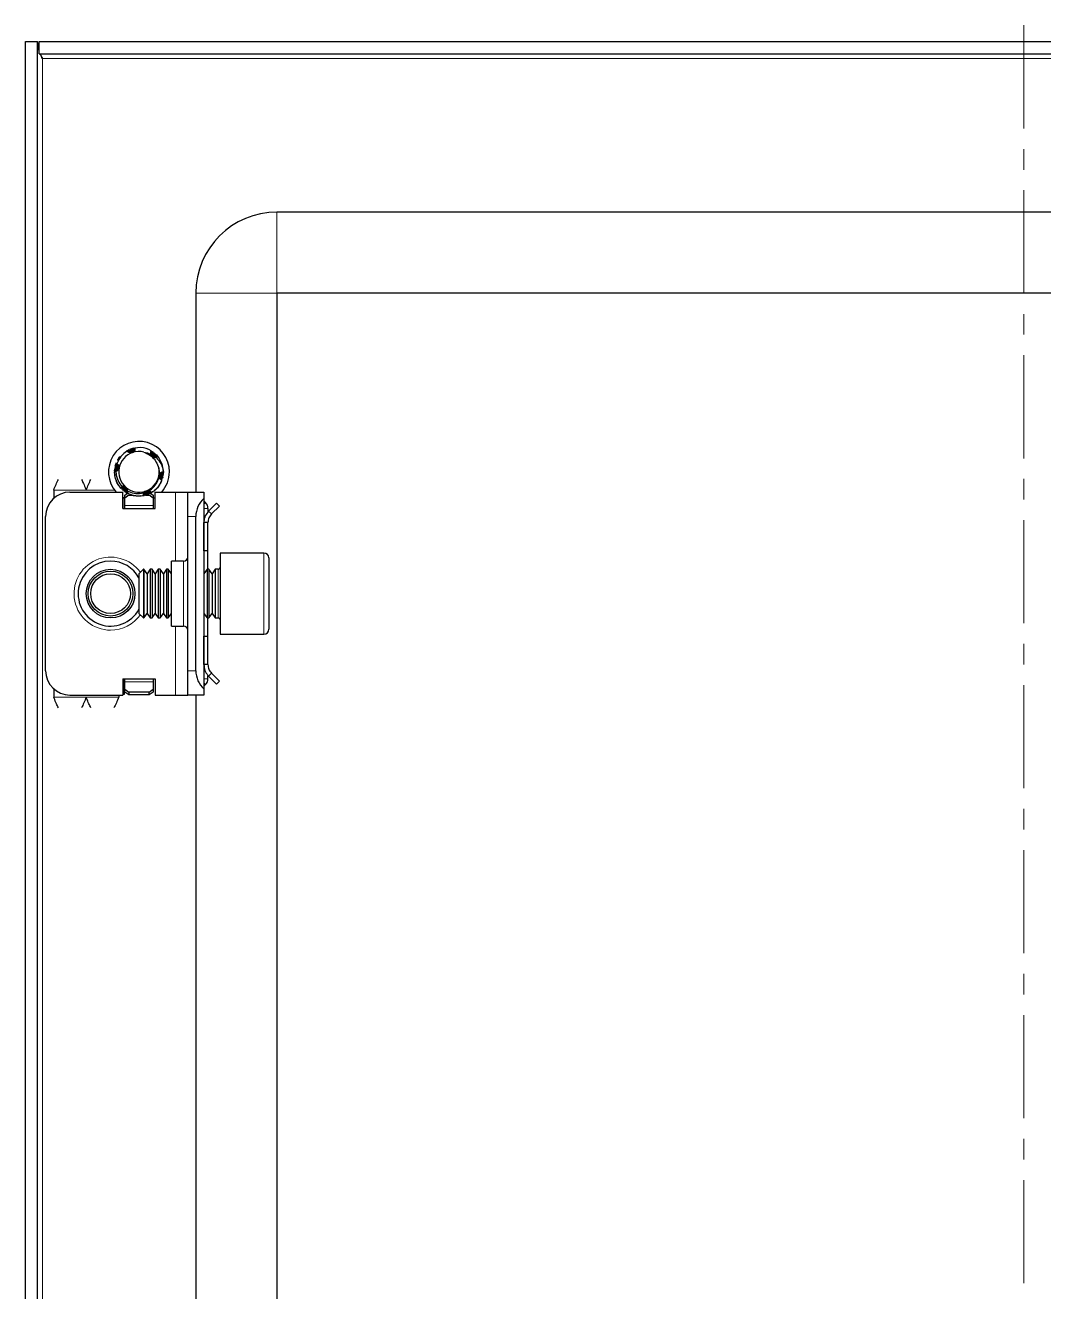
# Model space of a CAD drawing. Header units: millimetres. Extents: x 152 to 1107, y -492 to 1061.
# Drawn here: x 861.1 to 986.6, y 816.6 to 972.6 of the extents above; entities that cross this region are included whole.
import ezdxf

# ---------------------------------------------------------------- set-up
doc = ezdxf.new("R2010")
doc.units = ezdxf.units.MM
doc.linetypes.add('CENTERX2', pattern=[20.32, 12.7, -2.54, 2.54, -2.54])
doc.layers.add('FORMAT', color=7, linetype='Continuous')

msp = doc.modelspace()

# ---------------------------------------------------------------- linework, layer by layer
at = {"color": 7, "linetype": 'Continuous', "lineweight": 25}
for p, q in [((861.14, -390.4), (861.14, 970.6)), ((861.14, 970.6), (862.64, 970.6)), ((862.64, -390.4), (862.64, 970.6)), ((862.84, 969.1), (862.84, 970.6)), ((862.84, 970.6), (1105.44, 970.6)), ((862.84, 969.1), (1105.44, 969.1)), ((1076.14, 949.6), (892.14, 949.6)), ((882.14, 939.6), (882.14, 915.1)), ((892.14, 939.6), (892.14, -359.4)), ((1076.14, 939.6), (892.14, 939.6)), ((874.06, 920.4), (874.02, 920.38)), ((874.06, 920.4), (874.29, 920.47)), ((874.26, 920.47), (874.21, 920.45)), ((874.45, 920.52), (874.4, 920.51)), ((875.33, 920.59), (874.59, 920.52)), ((873.51, 920.12), (873.71, 920.24)), ((873.69, 920.23), (873.64, 920.2)), ((873.69, 920.16), (873.64, 920.2)), ((873.69, 920.23), (873.91, 920.31)), ((873.87, 920.32), (873.83, 920.3)), ((876.83, 920.08), (876.79, 920.1)), ((877, 919.95), (876.96, 919.98)), ((877.15, 919.82), (877.12, 919.85)), ((877.3, 919.68), (877.26, 919.71)), ((877.3, 919.68), (877.42, 919.55)), ((877.41, 919.56), (877.39, 919.58)), ((872.14, 917.69), (872.16, 917.95)), ((872.14, 917.49), (872.16, 917.73)), ((872.14, 917.69), (872.14, 917.64)), ((872.14, 917.49), (872.14, 917.44)), ((872.15, 917.9), (872.15, 917.85)), ((872.15, 917.29), (872.16, 917.24)), ((872.18, 918.11), (872.17, 918.06)), ((872.22, 918.3), (872.21, 918.26)), ((872.22, 918.3), (872.3, 918.54)), ((872.27, 918.49), (872.26, 918.45)), ((877.43, 918.47), (877.59, 918.06)), ((878.13, 917.4), (878.07, 917.09)), ((878.11, 917.2), (878.12, 917.25)), ((878.13, 917.4), (878.13, 917.45)), ((878.14, 917.6), (878.14, 917.6)), ((872.18, 917.1), (872.19, 917.05)), ((872.22, 916.92), (872.23, 916.87)), ((872.26, 916.74), (872.28, 916.69)), ((872.32, 916.56), (872.32, 916.55)), ((877.91, 916.48), (877.8, 916.3)), ((877.92, 916.48), (877.82, 916.3)), ((877.97, 916.62), (877.99, 916.66)), ((878.03, 916.8), (878.04, 916.85)), ((878.07, 916.99), (878.08, 917.04)), ((864.64, 915.35), (864.64, 914.34)), ((866.64, 915.1), (873.14, 915.1)), ((872.91, 915.59), (872.94, 915.56)), ((873.04, 915.45), (873.08, 915.42)), ((873.14, 913.1), (873.14, 915.1)), ((873.34, 914.31), (873.14, 914.43)), ((873.19, 915.31), (873.23, 915.28)), ((873.34, 913.1), (873.34, 914.31)), ((873.36, 915.19), (873.4, 915.16)), ((873.39, 914.72), (873.73, 914.96)), ((873.89, 914.72), (873.39, 914.37)), ((873.39, 914.37), (873.39, 914.72)), ((873.39, 913.45), (873.39, 914.37)), ((873.53, 915.07), (873.57, 915.04)), ((873.7, 914.96), (873.56, 915.08)), ((873.7, 914.96), (873.75, 914.94)), ((873.89, 914.72), (874.29, 914.72)), ((874.06, 914.8), (874.1, 914.78)), ((874.24, 914.74), (874.28, 914.72)), ((874.42, 914.69), (874.46, 914.68)), ((875.59, 914.64), (875.4, 914.61)), ((875.73, 914.66), (875.78, 914.67)), ((875.97, 914.72), (876.39, 914.72)), ((876.89, 914.37), (876.39, 914.72)), ((876.48, 915.01), (876.89, 914.72)), ((876.89, 914.72), (876.89, 914.37)), ((877.14, 914.43), (876.89, 914.28)), ((876.89, 914.37), (876.89, 913.45)), ((877.14, 913.1), (877.14, 915.1)), ((877.14, 915.1), (879.64, 915.1)), ((879.64, 915.1), (881.14, 915.1)), ((881.14, 915.1), (883.14, 915.1)), ((881.14, 912.1), (881.14, 915.1)), ((883.14, 915.1), (883.14, 914.34)), ((883.14, 914.34), (883.14, 890.86)), ((873.14, 913.1), (877.14, 913.1)), ((873.39, 913.1), (873.39, 913.45)), ((876.89, 913.45), (876.89, 913.1)), ((883.14, 914.01), (883.34, 913.81)), ((883.64, 913.1), (883.64, 912.64)), ((883.72, 912.76), (884.7, 913.74)), ((884.08, 912.41), (883.72, 912.76)), ((884.08, 912.41), (885.05, 913.39)), ((884.7, 913.74), (885.05, 913.39)), ((863.64, 893.1), (863.64, 912.1)), ((881.14, 893.1), (881.14, 912.1)), ((882.14, 893.1), (882.14, 912.1)), ((883.64, 911.35), (883.14, 911.35)), ((883.14, 907.85), (883.14, 911.35)), ((883.64, 907.85), (883.64, 911.35)), ((883.64, 907.85), (883.14, 907.85)), ((883.64, 905.6), (883.64, 907.85)), ((880.64, 906.6), (879.14, 906.6)), ((879.14, 898.6), (879.14, 906.6)), ((890.54, 907.6), (885.14, 907.6)), ((885.14, 907.6), (885.14, 899.91)), ((891.14, 907), (891.14, 900.23)), ((875.69, 905.6), (875.14, 905.05)), ((875.14, 905.05), (875.14, 901.28)), ((875.75, 905.6), (875.69, 905.6)), ((875.69, 905.6), (875.69, 900.98)), ((876.14, 905.05), (875.75, 905.6)), ((875.75, 905.6), (875.75, 905.13)), ((875.75, 905.13), (875.75, 899.6)), ((876.52, 905.6), (876.14, 905.05)), ((876.14, 905.05), (876.14, 904.66)), ((876.75, 905.6), (876.52, 905.6)), ((876.52, 905.6), (876.52, 905.13)), ((876.52, 905.13), (876.52, 899.6)), ((877.14, 905.05), (876.75, 905.6)), ((876.75, 905.6), (876.75, 905.13)), ((876.75, 905.13), (876.75, 899.6)), ((877.52, 905.6), (877.14, 905.05)), ((877.14, 905.05), (877.14, 904.66)), ((877.75, 905.6), (877.52, 905.6)), ((877.52, 905.6), (877.52, 905.13)), ((877.52, 905.13), (877.52, 899.6)), ((878.14, 905.05), (877.75, 905.6)), ((877.75, 905.6), (877.75, 905.13)), ((877.75, 905.13), (877.75, 899.6)), ((878.52, 905.6), (878.14, 905.05)), ((878.14, 905.05), (878.14, 904.66)), ((878.75, 905.6), (878.52, 905.6)), ((878.52, 905.6), (878.52, 905.13)), ((878.52, 905.13), (878.52, 899.6)), ((879.14, 905.05), (878.75, 905.6)), ((878.75, 905.6), (878.75, 905.13)), ((878.75, 905.13), (878.75, 899.6)), ((883.52, 905.6), (883.14, 905.05)), ((883.75, 905.6), (883.52, 905.6)), ((883.52, 905.6), (883.52, 905.13)), ((883.52, 905.13), (883.52, 899.6)), ((884.14, 905.05), (883.75, 905.6)), ((883.75, 905.6), (883.75, 905.13)), ((883.75, 905.13), (883.75, 899.6)), ((884.52, 905.6), (884.14, 905.05)), ((884.14, 905.05), (884.14, 904.66)), ((884.89, 905.6), (884.52, 905.6)), ((884.52, 905.6), (884.52, 905.13)), ((884.52, 905.13), (884.52, 899.6)), ((876.14, 904.66), (876.14, 900.15)), ((877.14, 904.66), (877.14, 900.15)), ((878.14, 904.66), (878.14, 900.15)), ((884.14, 904.66), (884.14, 900.15)), ((875.14, 901.28), (875.14, 900.15)), ((875.14, 900.15), (875.69, 899.6)), ((875.69, 900.98), (875.69, 899.6)), ((875.75, 899.6), (876.14, 900.15)), ((876.14, 900.15), (876.52, 899.6)), ((876.75, 899.6), (877.14, 900.15)), ((877.14, 900.15), (877.52, 899.6)), ((877.75, 899.6), (878.14, 900.15)), ((878.14, 900.15), (878.52, 899.6)), ((878.75, 899.6), (879.14, 900.15)), ((883.14, 900.15), (883.52, 899.6)), ((883.75, 899.6), (884.14, 900.15)), ((884.14, 900.15), (884.52, 899.6)), ((891.14, 900.23), (891.14, 898.2)), ((875.69, 899.6), (875.75, 899.6)), ((876.52, 899.6), (876.75, 899.6)), ((877.52, 899.6), (877.75, 899.6)), ((878.52, 899.6), (878.75, 899.6)), ((879.14, 898.6), (880.64, 898.6)), ((883.52, 899.6), (883.75, 899.6)), ((883.64, 897.35), (883.64, 899.6)), ((884.52, 899.6), (884.89, 899.6)), ((885.14, 899.91), (885.14, 897.6)), ((883.14, 897.35), (883.64, 897.35)), ((883.14, 893.85), (883.14, 897.35)), ((883.64, 893.85), (883.64, 897.35)), ((885.14, 897.6), (890.54, 897.6)), ((883.64, 893.85), (883.14, 893.85)), ((881.14, 890.1), (881.14, 893.1)), ((883.64, 892.1), (883.64, 892.49)), ((884.08, 892.79), (883.72, 892.44)), ((883.72, 892.44), (884.7, 891.46)), ((884.08, 892.79), (885.05, 891.81)), ((864.64, 890.86), (864.64, 889.85)), ((873.14, 892.1), (873.14, 890.1)), ((873.14, 892.1), (877.14, 892.1)), ((873.34, 890.22), (873.34, 892.1)), ((873.39, 891.75), (873.39, 892.1)), ((873.39, 890.83), (873.39, 891.75)), ((873.39, 890.48), (873.39, 890.83)), ((873.39, 890.83), (873.89, 890.48)), ((876.39, 890.48), (876.89, 890.83)), ((876.89, 892.1), (876.89, 891.75)), ((876.89, 891.75), (876.89, 890.83)), ((876.89, 890.83), (876.89, 890.48)), ((877.14, 892.1), (877.14, 890.1)), ((883.34, 891.39), (883.14, 891.19)), ((883.14, 890.86), (883.14, 890.1)), ((884.7, 891.46), (885.05, 891.81)), ((866.64, 890.1), (873.14, 890.1)), ((872.64, 890.1), (872.64, 889.85)), ((873.14, 890.22), (873.34, 890.22)), ((873.89, 890.13), (873.39, 890.48)), ((873.89, 890.48), (873.89, 890.13)), ((876.39, 890.48), (873.89, 890.48)), ((876.39, 890.13), (873.89, 890.13)), ((876.39, 890.13), (876.39, 890.48)), ((876.89, 890.48), (876.39, 890.13)), ((877.14, 890.1), (879.64, 890.1)), ((879.64, 890.1), (881.14, 890.1)), ((883.14, 890.1), (881.14, 890.1)), ((882.14, 890.1), (882.14, 302.6))]:
    msp.add_line(p, q, dxfattribs=at)
at = {"color": 8, "linetype": 'Continuous', "lineweight": 18}
for p, q in [((863.24, -388.3), (863.24, 968.5)), ((863.24, 968.5), (1105.04, 968.5)), ((892.14, 939.6), (892.14, 949.6)), ((892.14, 939.6), (882.14, 939.6)), ((864.64, 915.35), (868.64, 915.35)), ((868.64, 915.35), (872.14, 915.35)), ((879.64, 906.6), (879.64, 915.1)), ((876.89, 913.45), (873.39, 913.45)), ((883.14, 913.6), (883.34, 913.81)), ((883.14, 913.1), (883.64, 913.1)), ((882.14, 912.1), (881.14, 912.1)), ((880.64, 898.6), (880.64, 906.6)), ((890.54, 899.91), (890.54, 907.6)), ((884.89, 899.6), (884.89, 905.6)), ((879.64, 890.1), (879.64, 898.6)), ((890.54, 897.6), (890.54, 899.91)), ((881.14, 893.1), (882.14, 893.1)), ((873.39, 891.75), (876.89, 891.75)), ((883.14, 892.1), (883.64, 892.1)), ((883.14, 891.6), (883.34, 891.39)), ((864.64, 889.85), (868.64, 889.85)), ((872.64, 889.85), (868.64, 889.85))]:
    msp.add_line(p, q, dxfattribs=at)
at = {"color": 7, "linetype": 'Continuous', "lineweight": 25}
for radius in [3, 2.76, 2.45]:
    msp.add_circle((871.64, 902.6), radius, dxfattribs=at)
for centre, radius, start, end in [((892.14, 939.6), 10, 90, 180), ((875.14, 917.6), 3.75, 0, 221.8103), ((875.14, 917.6), 3, 59.9286, 86.2193), ((875.14, 917.6), 2.5, 108.5944, 168.5944), ((875.14, 917.6), 2.5, 75.8881, 108.5944), ((875.14, 917.6), 3, 360, 40.7437), ((875.14, 917.6), 2.5, 168.5944, 228.5944), ((875.14, 917.6), 2.5, 348.5944, 10.5165), ((875.14, 917.6), 3.75, 318.1897, 0), ((875.14, 917.6), 2.5, 228.5944, 288.5944), ((875.14, 917.6), 2.5, 288.5944, 348.5944), ((866.64, 912.1), 3, 90, 180), ((885.14, 912.1), 3, 131.8103, 180), ((882.64, 913.1), 1, 360, 45), ((871.64, 902.6), 4, 90, 331.045), ((871.64, 902.6), 4, 28.955, 90), ((880.64, 907.1), 0.5, 270, 0), ((890.54, 907), 0.6, 0, 90), ((884.89, 905.85), 0.25, 270, 0), ((880.64, 898.1), 0.5, 0, 90), ((884.89, 899.35), 0.25, 0, 90), ((890.54, 898.2), 0.6, 270, 0), ((866.64, 893.1), 3, 180, 270), ((885.14, 893.1), 3, 180, 228.1897), ((882.64, 892.1), 1, 315, 0)]:
    msp.add_arc(centre, radius, start, end, dxfattribs=at)
at = {"color": 8, "linetype": 'Continuous', "lineweight": 18}
for start, end in [(35.4622, 270), (270, 324.5378)]:
    msp.add_arc((871.64, 902.6), 4.5, start, end, dxfattribs=at)
at = {"color": 7, "linetype": 'Continuous', "lineweight": 25}
for points, knots in [([(862.84, 969.49), (862.82, 969.52), (862.69, 969.89), (862.66, 970.26), (862.64, 970.6)], [0, 0, 0, 0, 0.09093, 1, 1, 1, 1]), ([(863.24, 968.5), (863.15, 968.68), (863.06, 968.88), (862.98, 969.08), (862.98, 969.1)], [0, 0, 0, 0, 0.908361, 1, 1, 1, 1]), ([(874.13, 919.94), (874.13, 919.97), (874.14, 920.03), (874.13, 920.13), (874.11, 920.22), (874.07, 920.31), (874.03, 920.36), (874.02, 920.38)], [0, 0, 0, 0, 0.181695, 0.396783, 0.61186, 0.803681, 1, 1, 1, 1]), ([(874.06, 920.4), (874.09, 920.38), (874.14, 920.33), (874.19, 920.25), (874.22, 920.16), (874.24, 920.08), (874.24, 920.01), (874.23, 919.96), (874.22, 919.95)], [0, 0, 0, 0, 0.208724, 0.39105, 0.568219, 0.73683, 0.894853, 1, 1, 1, 1]), ([(874.25, 919.95), (874.25, 919.96), (874.27, 920), (874.28, 920.07), (874.29, 920.17), (874.28, 920.27), (874.26, 920.37), (874.23, 920.42), (874.21, 920.45)], [0, 0, 0, 0, 0.043388, 0.23288, 0.422274, 0.611632, 0.803279, 1, 1, 1, 1]), ([(874.26, 920.47), (874.28, 920.44), (874.32, 920.39), (874.36, 920.3), (874.38, 920.22), (874.38, 920.13), (874.37, 920.06), (874.35, 920), (874.33, 919.98), (874.33, 919.97)], [0, 0, 0, 0, 0.198483, 0.367712, 0.531083, 0.685778, 0.830503, 0.965152, 1, 1, 1, 1]), ([(874.59, 920.52), (874.6, 920.51), (874.62, 920.46), (874.63, 920.39), (874.63, 920.3), (874.62, 920.23), (874.58, 920.15), (874.51, 920.07), (874.42, 920), (874.36, 919.98), (874.34, 919.97)], [0, 0, 0, 0, 0.098631, 0.238541, 0.378532, 0.49895, 0.601027, 0.777401, 0.9101, 1, 1, 1, 1]), ([(874.36, 919.99), (874.37, 920.01), (874.4, 920.06), (874.43, 920.15), (874.44, 920.25), (874.44, 920.37), (874.42, 920.46), (874.4, 920.51)], [0, 0, 0, 0, 0.1328601, 0.2910597, 0.4910066, 0.6908897, 1, 1, 1, 1]), ([(874.45, 920.52), (874.46, 920.49), (874.49, 920.44), (874.51, 920.36), (874.52, 920.27), (874.51, 920.2), (874.49, 920.1), (874.45, 920.04), (874.42, 920.01)], [0, 0, 0, 0, 0.16279, 0.324686, 0.479688, 0.626058, 0.76302, 1, 1, 1, 1]), ([(874.44, 920.02), (874.44, 920.02), (874.47, 920.05), (874.51, 920.11), (874.55, 920.19), (874.58, 920.28), (874.6, 920.37), (874.6, 920.46), (874.59, 920.5), (874.59, 920.52)], [0, 0, 0, 0, 0.036757, 0.196192, 0.355485, 0.51469, 0.719746, 0.882005, 1, 1, 1, 1]), ([(873.67, 920.15), (873.6, 920.1), (873.25, 919.87), (872.76, 919.37), (872.53, 918.81), (872.43, 918.57)], [0, 0, 0, 0, 0.128781, 0.613629, 1, 1, 1, 1]), ([(872.5, 919.01), (872.51, 919.04), (872.58, 919.22), (872.7, 919.37), (872.81, 919.5)], [0, 0, 0, 0, 0.128161, 1, 1, 1, 1]), ([(874.34, 919.97), (874.33, 919.97), (874.28, 919.95), (874.2, 919.94), (874.1, 919.94), (874.01, 919.95), (873.92, 919.98), (873.84, 920.01), (873.77, 920.06), (873.71, 920.11), (873.68, 920.14), (873.67, 920.15)], [0, 0, 0, 0, 0.0429601, 0.1733, 0.2742626, 0.4010814, 0.5277159, 0.6542588, 0.7807587, 0.9368521, 1, 1, 1, 1]), ([(873.69, 920.23), (873.72, 920.21), (873.78, 920.17), (873.84, 920.1), (873.89, 920.04), (873.9, 920), (873.91, 919.99)], [0, 0, 0, 0, 0.319514, 0.608493, 0.891527, 1, 1, 1, 1]), ([(873.98, 919.96), (873.98, 919.96), (873.98, 920), (873.96, 920.07), (873.93, 920.16), (873.89, 920.24), (873.85, 920.28), (873.83, 920.3)], [0, 0, 0, 0, 0.0027902, 0.269575, 0.5363706, 0.7654988, 1, 1, 1, 1]), ([(873.87, 920.32), (873.9, 920.3), (873.95, 920.26), (874.02, 920.18), (874.06, 920.1), (874.09, 920.02), (874.09, 919.97), (874.09, 919.94)], [0, 0, 0, 0, 0.234253, 0.442787, 0.646465, 0.841043, 1, 1, 1, 1]), ([(875.75, 920.02), (876.03, 919.97), (876.32, 919.92), (876.59, 919.79), (876.6, 919.79)], [0, 0, 0, 0, 0.9656715, 1, 1, 1, 1]), ([(875.75, 920.02), (875.84, 919.99), (875.97, 919.93), (876.1, 919.86), (876.14, 919.83)], [0, 0, 0, 0, 0.681733, 1, 1, 1, 1]), ([(876.14, 919.83), (876.22, 919.8), (876.54, 919.64), (877.05, 919.22), (877.3, 918.72), (877.43, 918.47)], [0, 0, 0, 0, 0.130652, 0.560007, 1, 1, 1, 1]), ([(876.6, 919.79), (876.6, 919.8), (876.59, 919.85), (876.58, 919.92), (876.58, 920.01), (876.6, 920.11), (876.63, 920.17), (876.64, 920.2)], [0, 0, 0, 0, 0.113604, 0.31095, 0.508229, 0.75166, 1, 1, 1, 1]), ([(876.66, 920.19), (876.66, 920.15), (876.65, 920.08), (876.63, 919.98), (876.6, 919.92), (876.58, 919.9), (876.58, 919.9)], [0, 0, 0, 0, 0.357139, 0.680979, 0.998183, 1, 1, 1, 1]), ([(876.6, 919.81), (876.62, 919.83), (876.67, 919.87), (876.72, 919.94), (876.77, 920.02), (876.78, 920.07), (876.79, 920.1)], [0, 0, 0, 0, 0.228254, 0.510351, 0.752319, 1, 1, 1, 1]), ([(877.21, 919.38), (877.19, 919.38), (877.15, 919.37), (877.06, 919.36), (876.96, 919.37), (876.87, 919.41), (876.79, 919.46), (876.71, 919.55), (876.63, 919.66), (876.61, 919.75), (876.6, 919.79)], [0, 0, 0, 0, 0.073646, 0.169563, 0.351373, 0.438893, 0.519676, 0.682906, 0.8512, 1, 1, 1, 1]), ([(876.83, 920.08), (876.83, 920.04), (876.82, 919.97), (876.78, 919.88), (876.74, 919.8), (876.69, 919.74), (876.65, 919.71), (876.63, 919.7)], [0, 0, 0, 0, 0.240212, 0.454711, 0.664287, 0.864517, 1, 1, 1, 1]), ([(876.64, 919.66), (876.67, 919.67), (876.73, 919.7), (876.8, 919.76), (876.87, 919.82), (876.92, 919.9), (876.95, 919.96), (876.96, 919.98)], [0, 0, 0, 0, 0.172104, 0.391099, 0.610089, 0.802801, 1, 1, 1, 1]), ([(877, 919.95), (876.99, 919.92), (876.98, 919.85), (876.93, 919.76), (876.88, 919.69), (876.81, 919.64), (876.75, 919.6), (876.71, 919.59), (876.69, 919.58)], [0, 0, 0, 0, 0.209239, 0.392702, 0.571062, 0.740844, 0.899958, 1, 1, 1, 1]), ([(876.71, 919.56), (876.71, 919.56), (876.76, 919.57), (876.83, 919.59), (876.92, 919.64), (877, 919.7), (877.07, 919.77), (877.1, 919.82), (877.12, 919.85)], [0, 0, 0, 0, 0.0505, 0.241124, 0.431653, 0.622154, 0.808692, 1, 1, 1, 1]), ([(877.15, 919.82), (877.14, 919.79), (877.12, 919.72), (877.06, 919.65), (877, 919.58), (876.93, 919.54), (876.86, 919.51), (876.8, 919.49), (876.77, 919.49), (876.77, 919.49)], [0, 0, 0, 0, 0.198035, 0.367663, 0.531495, 0.686664, 0.831818, 0.981917, 1, 1, 1, 1]), ([(876.78, 919.48), (876.79, 919.48), (876.82, 919.48), (876.89, 919.49), (876.97, 919.51), (877.05, 919.54), (877.13, 919.58), (877.2, 919.64), (877.24, 919.69), (877.26, 919.71)], [0, 0, 0, 0, 0.018281, 0.175639, 0.332896, 0.490097, 0.647274, 0.821632, 1, 1, 1, 1]), ([(877.3, 919.68), (877.28, 919.66), (877.25, 919.6), (877.19, 919.54), (877.13, 919.49), (877.05, 919.45), (876.98, 919.43), (876.91, 919.42), (876.86, 919.43), (876.83, 919.44)], [0, 0, 0, 0, 0.159446, 0.318034, 0.469983, 0.61348, 0.747649, 0.872856, 1, 1, 1, 1]), ([(876.85, 919.43), (876.88, 919.42), (876.93, 919.41), (877.02, 919.41), (877.1, 919.42), (877.18, 919.44), (877.29, 919.49), (877.35, 919.54), (877.39, 919.58)], [0, 0, 0, 0, 0.149407, 0.278563, 0.407661, 0.536722, 0.727045, 1, 1, 1, 1]), ([(877.41, 919.56), (877.39, 919.53), (877.36, 919.49), (877.3, 919.43), (877.24, 919.4), (877.21, 919.38), (877.21, 919.38)], [0, 0, 0, 0, 0.315056, 0.630194, 0.945514, 1, 1, 1, 1]), ([(877.21, 919.38), (877.23, 919.36), (877.48, 919.14), (877.82, 918.68), (878.06, 918.07), (878.12, 917.72), (878.14, 917.6)], [0, 0, 0, 0, 0.0506845, 0.4856187, 0.8266434, 1, 1, 1, 1]), ([(872.14, 917.69), (872.17, 917.71), (872.23, 917.74), (872.33, 917.76), (872.41, 917.77), (872.47, 917.76), (872.49, 917.76)], [0, 0, 0, 0, 0.2937792, 0.5589816, 0.8184942, 1, 1, 1, 1]), ([(872.36, 917.67), (872.34, 917.67), (872.3, 917.68), (872.22, 917.67), (872.16, 917.65), (872.14, 917.64)], [0, 0, 0, 0, 0.236131, 0.613435, 1, 1, 1, 1]), ([(872.91, 915.59), (872.79, 915.74), (872.51, 916.09), (872.22, 916.75), (872.16, 917.26), (872.14, 917.51)], [0, 0, 0, 0, 0.274163, 0.639603, 1, 1, 1, 1]), ([(872.15, 917.9), (872.18, 917.91), (872.25, 917.94), (872.35, 917.95), (872.44, 917.95), (872.52, 917.93), (872.58, 917.91), (872.6, 917.89), (872.6, 917.89)], [0, 0, 0, 0, 0.227908, 0.430276, 0.627707, 0.816134, 0.99284, 1, 1, 1, 1]), ([(872.53, 917.8), (872.53, 917.8), (872.49, 917.83), (872.42, 917.85), (872.32, 917.87), (872.23, 917.87), (872.18, 917.86), (872.15, 917.85)], [0, 0, 0, 0, 0.050156, 0.304513, 0.55888, 0.776903, 1, 1, 1, 1]), ([(872.25, 916.86), (872.23, 916.9), (872.17, 917.05), (872.16, 917.21), (872.15, 917.33)], [0, 0, 0, 0, 0.28291, 1, 1, 1, 1]), ([(872.61, 917.92), (872.59, 917.94), (872.54, 917.98), (872.45, 918.02), (872.36, 918.05), (872.26, 918.06), (872.2, 918.06), (872.17, 918.06)], [0, 0, 0, 0, 0.19243, 0.403622, 0.614801, 0.805152, 1, 1, 1, 1]), ([(872.18, 918.11), (872.21, 918.11), (872.28, 918.13), (872.38, 918.13), (872.46, 918.12), (872.54, 918.09), (872.61, 918.05), (872.64, 918.02), (872.66, 918)], [0, 0, 0, 0, 0.205811, 0.38496, 0.558827, 0.724121, 0.878934, 1, 1, 1, 1]), ([(872.64, 918.05), (872.62, 918.07), (872.58, 918.12), (872.5, 918.18), (872.41, 918.22), (872.31, 918.25), (872.24, 918.26), (872.21, 918.26)], [0, 0, 0, 0, 0.183111, 0.381533, 0.579913, 0.787111, 1, 1, 1, 1]), ([(872.22, 918.3), (872.26, 918.31), (872.32, 918.32), (872.41, 918.3), (872.5, 918.28), (872.57, 918.24), (872.63, 918.19), (872.66, 918.15), (872.67, 918.13)], [0, 0, 0, 0, 0.207037, 0.38272, 0.55212, 0.712365, 0.86221, 1, 1, 1, 1]), ([(872.26, 918.43), (872.27, 918.45), (872.28, 918.57), (872.34, 918.67), (872.38, 918.75)], [0, 0, 0, 0, 0.218168, 1, 1, 1, 1]), ([(872.68, 918.14), (872.67, 918.16), (872.65, 918.2), (872.59, 918.27), (872.52, 918.34), (872.43, 918.39), (872.35, 918.43), (872.29, 918.44), (872.26, 918.45)], [0, 0, 0, 0, 0.112687, 0.266978, 0.464332, 0.661607, 0.829157, 1, 1, 1, 1]), ([(872.27, 918.49), (872.3, 918.49), (872.36, 918.49), (872.44, 918.47), (872.52, 918.43), (872.58, 918.38), (872.63, 918.33), (872.67, 918.26), (872.69, 918.22), (872.7, 918.19), (872.7, 918.19)], [0, 0, 0, 0, 0.159812, 0.318711, 0.470648, 0.614013, 0.748131, 0.873387, 0.991083, 1, 1, 1, 1]), ([(872.69, 918.09), (872.68, 918.07), (872.66, 917.99), (872.6, 917.89), (872.54, 917.8), (872.47, 917.74), (872.4, 917.69), (872.34, 917.66), (872.31, 917.64), (872.3, 917.64)], [0, 0, 0, 0, 0.125166, 0.336769, 0.488675, 0.640371, 0.791962, 0.943503, 1, 1, 1, 1]), ([(872.3, 917.64), (872.3, 917.57), (872.32, 917.17), (872.5, 916.5), (872.87, 916.03), (873.04, 915.8)], [0, 0, 0, 0, 0.108003, 0.585763, 1, 1, 1, 1]), ([(872.43, 918.57), (872.44, 918.57), (872.47, 918.56), (872.52, 918.53), (872.58, 918.48), (872.63, 918.43), (872.67, 918.35), (872.7, 918.25), (872.7, 918.15), (872.69, 918.1), (872.69, 918.09)], [0, 0, 0, 0, 0.022761, 0.192243, 0.346896, 0.477535, 0.588677, 0.783334, 0.968624, 1, 1, 1, 1]), ([(872.7, 918.17), (872.7, 918.2), (872.69, 918.26), (872.65, 918.35), (872.6, 918.42), (872.54, 918.49), (872.48, 918.54), (872.45, 918.56), (872.43, 918.57)], [0, 0, 0, 0, 0.182737, 0.363423, 0.543947, 0.724373, 0.904747, 1, 1, 1, 1]), ([(877.64, 917.27), (877.65, 917.38), (877.67, 917.64), (877.62, 917.9), (877.59, 918.06)], [0, 0, 0, 0, 0.408521, 1, 1, 1, 1]), ([(877.59, 917.11), (877.59, 917.11), (877.6, 917.16), (877.62, 917.22), (877.64, 917.26), (877.64, 917.27)], [0, 0, 0, 0, 0.157682, 0.8030401, 1, 1, 1, 1]), ([(877.61, 917.25), (877.62, 917.24), (877.65, 917.2), (877.72, 917.15), (877.8, 917.1), (877.89, 917.06), (877.99, 917.04), (878.05, 917.04), (878.08, 917.04)], [0, 0, 0, 0, 0.069872, 0.258455, 0.446951, 0.635422, 0.81547, 1, 1, 1, 1]), ([(878.11, 917.2), (878.07, 917.19), (878.01, 917.16), (877.91, 917.16), (877.82, 917.17), (877.74, 917.19), (877.68, 917.22), (877.65, 917.25), (877.64, 917.26)], [0, 0, 0, 0, 0.214065, 0.402363, 0.585629, 0.760234, 0.923894, 1, 1, 1, 1]), ([(877.65, 917.31), (877.65, 917.33), (877.67, 917.36), (877.71, 917.41), (877.76, 917.46), (877.83, 917.51), (877.91, 917.56), (877.99, 917.58), (878.07, 917.6), (878.11, 917.6), (878.14, 917.6)], [0, 0, 0, 0, 0.060221, 0.18113, 0.301988, 0.42281, 0.589437, 0.75603, 0.87711, 1, 1, 1, 1]), ([(877.67, 917.36), (877.7, 917.34), (877.75, 917.3), (877.84, 917.26), (877.93, 917.24), (878.03, 917.23), (878.09, 917.24), (878.12, 917.25)], [0, 0, 0, 0, 0.189173, 0.404697, 0.62022, 0.807935, 1, 1, 1, 1]), ([(878.13, 917.4), (878.1, 917.39), (878.03, 917.36), (877.94, 917.34), (877.84, 917.34), (877.76, 917.36), (877.71, 917.38), (877.69, 917.39)], [0, 0, 0, 0, 0.235039, 0.445532, 0.651268, 0.847853, 1, 1, 1, 1]), ([(877.78, 917.47), (877.81, 917.46), (877.87, 917.44), (877.96, 917.43), (878.05, 917.43), (878.1, 917.45), (878.13, 917.45)], [0, 0, 0, 0, 0.237597, 0.5167288, 0.7555275, 1, 1, 1, 1]), ([(878.14, 917.61), (878.1, 917.59), (878.04, 917.56), (877.95, 917.53), (877.89, 917.53), (877.86, 917.53)], [0, 0, 0, 0, 0.371226, 0.708872, 1, 1, 1, 1]), ([(878.14, 917.61), (878.14, 917.56), (878.14, 917.48), (878.12, 917.4), (878.12, 917.38)], [0, 0, 0, 0, 0.659859, 1, 1, 1, 1]), ([(864.64, 915.35), (864.73, 915.59), (864.92, 916.08), (865.11, 916.48), (865.21, 916.67)], [0, 0, 0, 0, 0.502065, 1, 1, 1, 1]), ([(868.06, 916.66), (868.14, 916.51), (868.32, 916.16), (868.51, 915.67), (868.62, 915.39), (868.64, 915.35)], [0, 0, 0, 0, 0.415483, 0.917152, 1, 1, 1, 1]), ([(868.64, 915.35), (868.73, 915.59), (868.92, 916.08), (869.11, 916.48), (869.21, 916.67)], [0, 0, 0, 0, 0.502065, 1, 1, 1, 1]), ([(872.44, 916.3), (872.43, 916.33), (872.34, 916.47), (872.29, 916.63), (872.26, 916.76)], [0, 0, 0, 0, 0.192577, 1, 1, 1, 1]), ([(872.82, 915.72), (872.78, 915.76), (872.65, 915.89), (872.55, 916.07), (872.49, 916.19)], [0, 0, 0, 0, 0.288707, 1, 1, 1, 1]), ([(872.91, 915.59), (872.93, 915.61), (872.96, 915.66), (873.02, 915.72), (873.09, 915.76), (873.17, 915.79), (873.24, 915.81), (873.3, 915.81), (873.34, 915.8), (873.36, 915.79)], [0, 0, 0, 0, 0.169226, 0.337427, 0.497935, 0.649179, 0.790582, 0.922688, 1, 1, 1, 1]), ([(873.4, 915.75), (873.39, 915.76), (873.33, 915.76), (873.23, 915.74), (873.12, 915.7), (873.02, 915.64), (872.97, 915.59), (872.94, 915.56)], [0, 0, 0, 0, 0.046579, 0.362688, 0.551736, 0.740753, 1, 1, 1, 1]), ([(873.04, 915.8), (873.04, 915.81), (873.07, 915.82), (873.12, 915.84), (873.21, 915.85), (873.31, 915.83), (873.41, 915.78), (873.46, 915.74), (873.48, 915.73)], [0, 0, 0, 0, 0.0458661, 0.2307436, 0.3874614, 0.6582461, 0.861978, 1, 1, 1, 1]), ([(873.4, 915.79), (873.37, 915.8), (873.31, 915.82), (873.21, 915.83), (873.12, 915.82), (873.06, 915.81), (873.04, 915.8)], [0, 0, 0, 0, 0.251795, 0.502165, 0.752314, 1, 1, 1, 1]), ([(873.04, 915.45), (873.06, 915.48), (873.09, 915.54), (873.15, 915.61), (873.21, 915.67), (873.28, 915.71), (873.35, 915.73), (873.4, 915.73), (873.42, 915.73)], [0, 0, 0, 0, 0.211659, 0.390361, 0.562352, 0.724819, 0.876696, 1, 1, 1, 1]), ([(873.49, 915.68), (873.46, 915.67), (873.39, 915.66), (873.3, 915.62), (873.22, 915.57), (873.14, 915.5), (873.1, 915.45), (873.08, 915.42)], [0, 0, 0, 0, 0.190996, 0.383798, 0.576553, 0.78528, 1, 1, 1, 1]), ([(873.19, 915.31), (873.2, 915.35), (873.22, 915.41), (873.27, 915.5), (873.33, 915.56), (873.4, 915.61), (873.45, 915.65), (873.49, 915.65), (873.5, 915.65)], [0, 0, 0, 0, 0.219212, 0.409339, 0.593597, 0.768568, 0.932394, 1, 1, 1, 1]), ([(873.48, 915.73), (873.49, 915.72), (873.53, 915.68), (873.58, 915.62), (873.63, 915.54), (873.66, 915.45), (873.68, 915.36), (873.69, 915.31), (873.69, 915.28)], [0, 0, 0, 0, 0.066273, 0.267344, 0.423096, 0.618734, 0.814089, 1, 1, 1, 1]), ([(876.29, 915.24), (876.36, 915.28), (876.68, 915.46), (877.17, 915.93), (877.48, 916.51), (877.57, 916.85), (877.59, 916.91)], [0, 0, 0, 0, 0.104785, 0.513079, 0.918136, 1, 1, 1, 1]), ([(877.97, 916.62), (877.76, 916.2), (877.45, 915.55), (876.86, 915.15), (876.66, 915.02)], [0, 0, 0, 0, 0.657042, 1, 1, 1, 1]), ([(877.77, 916.21), (877.74, 916.14), (877.6, 915.8), (877.28, 915.48), (877.01, 915.26), (876.97, 915.22)], [0, 0, 0, 0, 0.17549, 0.867074, 1, 1, 1, 1]), ([(877.68, 916.08), (877.67, 916.03), (877.56, 915.73), (877.32, 915.52), (877.11, 915.34)], [0, 0, 0, 0, 0.171865, 1, 1, 1, 1]), ([(877.4, 915.63), (877.41, 915.64), (877.42, 915.66), (877.44, 915.68), (877.45, 915.69)], [0, 0, 0, 0, 0.296796, 1, 1, 1, 1]), ([(877.59, 916.91), (877.58, 916.95), (877.57, 917.01), (877.58, 917.08), (877.59, 917.11)], [0, 0, 0, 0, 0.544473, 1, 1, 1, 1]), ([(878.03, 916.8), (878, 916.8), (877.94, 916.8), (877.85, 916.81), (877.77, 916.84), (877.7, 916.89), (877.65, 916.94), (877.61, 916.99), (877.59, 917.03), (877.58, 917.05)], [0, 0, 0, 0, 0.165667, 0.330522, 0.488809, 0.638525, 0.778629, 0.909213, 1, 1, 1, 1]), ([(877.97, 916.62), (877.94, 916.62), (877.89, 916.63), (877.81, 916.66), (877.74, 916.7), (877.68, 916.76), (877.63, 916.82), (877.6, 916.88), (877.58, 916.93), (877.58, 916.97), (877.58, 916.98)], [0, 0, 0, 0, 0.154027, 0.307095, 0.452862, 0.590123, 0.718565, 0.838856, 0.95247, 1, 1, 1, 1]), ([(878.07, 916.99), (878.04, 916.99), (877.97, 916.98), (877.88, 916.98), (877.79, 917), (877.72, 917.04), (877.66, 917.08), (877.63, 917.11), (877.61, 917.13)], [0, 0, 0, 0, 0.208898, 0.388587, 0.562428, 0.727295, 0.881578, 1, 1, 1, 1]), ([(877.61, 917.1), (877.62, 917.08), (877.66, 917.04), (877.72, 916.98), (877.79, 916.93), (877.87, 916.89), (877.95, 916.86), (878.01, 916.85), (878.04, 916.85)], [0, 0, 0, 0, 0.137266, 0.30795, 0.478578, 0.649185, 0.822833, 1, 1, 1, 1]), ([(877.61, 916.96), (877.61, 916.95), (877.64, 916.91), (877.69, 916.84), (877.76, 916.77), (877.83, 916.72), (877.91, 916.68), (877.96, 916.67), (877.99, 916.66)], [0, 0, 0, 0, 0.076151, 0.276704, 0.47712, 0.677473, 0.837574, 1, 1, 1, 1]), ([(877.9, 916.49), (877.88, 916.43), (877.85, 916.3), (877.79, 916.19), (877.75, 916.13)], [0, 0, 0, 0, 0.462482, 1, 1, 1, 1]), ([(878.07, 916.99), (878.07, 916.94), (878.05, 916.86), (878.02, 916.79), (878.01, 916.76)], [0, 0, 0, 0, 0.657988, 1, 1, 1, 1]), ([(873.59, 915.59), (873.59, 915.59), (873.56, 915.59), (873.49, 915.56), (873.41, 915.5), (873.33, 915.44), (873.27, 915.37), (873.25, 915.31), (873.23, 915.28)], [0, 0, 0, 0, 0.002693, 0.20821, 0.413641, 0.619057, 0.807274, 1, 1, 1, 1]), ([(873.36, 915.19), (873.36, 915.22), (873.37, 915.29), (873.41, 915.38), (873.46, 915.45), (873.52, 915.51), (873.57, 915.55), (873.6, 915.56), (873.61, 915.57)], [0, 0, 0, 0, 0.222831, 0.420099, 0.612409, 0.79585, 0.967895, 1, 1, 1, 1]), ([(873.65, 915.47), (873.64, 915.46), (873.6, 915.44), (873.54, 915.39), (873.47, 915.32), (873.43, 915.24), (873.41, 915.18), (873.4, 915.16)], [0, 0, 0, 0, 0.084965, 0.329338, 0.573716, 0.784411, 1, 1, 1, 1]), ([(873.53, 915.07), (873.53, 915.1), (873.53, 915.17), (873.56, 915.27), (873.61, 915.35), (873.64, 915.4), (873.67, 915.42), (873.67, 915.42)], [0, 0, 0, 0, 0.275174, 0.522846, 0.765225, 0.99702, 1, 1, 1, 1]), ([(873.69, 915.28), (873.67, 915.26), (873.63, 915.21), (873.59, 915.13), (873.58, 915.07), (873.57, 915.04)], [0, 0, 0, 0, 0.351509, 0.671861, 1, 1, 1, 1]), ([(873.69, 915.28), (873.75, 915.25), (874.08, 915.07), (874.75, 914.89), (875.37, 914.93), (875.67, 915), (875.67, 915)], [0, 0, 0, 0, 0.102158, 0.551599, 0.99962, 1, 1, 1, 1]), ([(873.77, 915.26), (873.77, 915.25), (873.77, 915.22), (873.76, 915.15), (873.74, 915.06), (873.7, 915), (873.69, 914.97)], [0, 0, 0, 0, 0.0582551, 0.3055086, 0.6471604, 1, 1, 1, 1]), ([(875.73, 914.66), (875.7, 914.65), (875.38, 914.59), (874.74, 914.58), (874.09, 914.77), (873.75, 914.94), (873.69, 914.97)], [0, 0, 0, 0, 0.044285, 0.46488, 0.894202, 1, 1, 1, 1]), ([(873.7, 914.96), (873.7, 915), (873.7, 915.07), (873.72, 915.16), (873.75, 915.22), (873.76, 915.24)], [0, 0, 0, 0, 0.3714319, 0.710618, 1, 1, 1, 1]), ([(874.62, 914.66), (874.57, 914.66), (874.43, 914.67), (874.29, 914.72), (874.2, 914.75)], [0, 0, 0, 0, 0.3173854, 1, 1, 1, 1]), ([(875.3, 914.63), (875.23, 914.62), (875.07, 914.59), (874.9, 914.61), (874.79, 914.62)], [0, 0, 0, 0, 0.399625, 1, 1, 1, 1]), ([(875.67, 915), (875.67, 915.01), (875.7, 915.06), (875.76, 915.14), (875.85, 915.2), (875.91, 915.22), (875.93, 915.23)], [0, 0, 0, 0, 0.153621, 0.528305, 0.811762, 1, 1, 1, 1]), ([(875.81, 915.17), (875.79, 915.15), (875.74, 915.11), (875.69, 915.05), (875.67, 915.01), (875.67, 915)], [0, 0, 0, 0, 0.41332, 0.833507, 1, 1, 1, 1]), ([(875.73, 914.66), (875.72, 914.69), (875.7, 914.74), (875.68, 914.82), (875.68, 914.91), (875.7, 914.98), (875.73, 915.07), (875.78, 915.13), (875.81, 915.16)], [0, 0, 0, 0, 0.162579, 0.32416, 0.478216, 0.623372, 0.759205, 1, 1, 1, 1]), ([(875.85, 915.16), (875.85, 915.16), (875.81, 915.12), (875.78, 915.03), (875.75, 914.92), (875.75, 914.83), (875.76, 914.75), (875.77, 914.7), (875.78, 914.67)], [0, 0, 0, 0, 0.001313, 0.309582, 0.493731, 0.677835, 0.837663, 1, 1, 1, 1]), ([(875.92, 914.7), (875.9, 914.73), (875.86, 914.79), (875.83, 914.88), (875.82, 914.96), (875.83, 915.04), (875.84, 915.12), (875.87, 915.17), (875.89, 915.2), (875.89, 915.21)], [0, 0, 0, 0, 0.195461, 0.359649, 0.517607, 0.666788, 0.806268, 0.936243, 1, 1, 1, 1]), ([(875.96, 915.22), (875.95, 915.19), (875.93, 915.14), (875.91, 915.05), (875.9, 914.96), (875.91, 914.85), (875.95, 914.77), (875.97, 914.72)], [0, 0, 0, 0, 0.1470651, 0.3212312, 0.4953456, 0.6694433, 1, 1, 1, 1]), ([(875.92, 914.7), (875.93, 914.71), (875.94, 914.71), (875.96, 914.72), (875.97, 914.72)], [0, 0, 0, 0, 0.4789775, 1, 1, 1, 1]), ([(875.93, 915.23), (875.95, 915.23), (875.99, 915.25), (876.07, 915.26), (876.17, 915.26), (876.24, 915.25), (876.28, 915.24), (876.29, 915.24)], [0, 0, 0, 0, 0.099011, 0.388276, 0.61301, 0.895384, 1, 1, 1, 1]), ([(876.11, 914.76), (876.09, 914.79), (876.04, 914.84), (876, 914.93), (875.97, 915.01), (875.96, 915.09), (875.97, 915.16), (875.98, 915.2), (875.98, 915.22)], [0, 0, 0, 0, 0.2130021, 0.3969751, 0.5751808, 0.7443635, 0.9027788, 1, 1, 1, 1]), ([(876.08, 915.26), (876.08, 915.26), (876.07, 915.22), (876.06, 915.15), (876.06, 915.05), (876.08, 914.95), (876.11, 914.86), (876.14, 914.81), (876.16, 914.78)], [0, 0, 0, 0, 0.019058, 0.219488, 0.419831, 0.620151, 0.807785, 1, 1, 1, 1]), ([(876.31, 914.84), (876.28, 914.86), (876.23, 914.91), (876.17, 914.99), (876.13, 915.07), (876.11, 915.15), (876.1, 915.22), (876.11, 915.25), (876.11, 915.26)], [0, 0, 0, 0, 0.218347, 0.41099, 0.598711, 0.777744, 0.945667, 1, 1, 1, 1]), ([(876.31, 914.84), (876.29, 914.83), (876.23, 914.8), (876.16, 914.79), (876.11, 914.78)], [0, 0, 0, 0, 0.301025, 1, 1, 1, 1]), ([(876.11, 914.76), (876.12, 914.77), (876.14, 914.77), (876.15, 914.78), (876.16, 914.78)], [0, 0, 0, 0, 0.4765794, 1, 1, 1, 1]), ([(876.22, 915.25), (876.21, 915.24), (876.21, 915.18), (876.22, 915.1), (876.25, 915.01), (876.29, 914.93), (876.33, 914.88), (876.35, 914.86)], [0, 0, 0, 0, 0.114393, 0.350182, 0.585971, 0.790611, 1, 1, 1, 1]), ([(876.49, 914.93), (876.46, 914.95), (876.41, 914.99), (876.34, 915.06), (876.29, 915.14), (876.27, 915.2), (876.26, 915.24), (876.26, 915.25)], [0, 0, 0, 0, 0.260762, 0.494805, 0.723794, 0.94279, 1, 1, 1, 1]), ([(876.31, 915.28), (876.33, 915.28), (876.37, 915.27), (876.43, 915.24), (876.51, 915.19), (876.59, 915.12), (876.64, 915.05), (876.66, 915.02)], [0, 0, 0, 0, 0.084477, 0.253367, 0.470159, 0.686909, 1, 1, 1, 1]), ([(876.31, 914.84), (876.31, 914.84), (876.33, 914.85), (876.34, 914.85), (876.35, 914.86)], [0, 0, 0, 0, 0.476486, 1, 1, 1, 1]), ([(876.38, 915.23), (876.38, 915.21), (876.39, 915.16), (876.43, 915.09), (876.47, 915.01), (876.52, 914.97), (876.54, 914.95)], [0, 0, 0, 0, 0.154183, 0.462567, 0.728091, 1, 1, 1, 1]), ([(876.67, 915.02), (876.64, 915.04), (876.58, 915.08), (876.51, 915.15), (876.48, 915.2), (876.46, 915.22)], [0, 0, 0, 0, 0.362858, 0.693435, 1, 1, 1, 1]), ([(876.49, 914.93), (876.5, 914.93), (876.52, 914.94), (876.53, 914.94), (876.54, 914.95)], [0, 0, 0, 0, 0.477867, 1, 1, 1, 1]), ([(876.67, 915.02), (876.68, 915.03), (876.69, 915.04), (876.71, 915.05), (876.71, 915.05)], [0, 0, 0, 0, 0.480194, 1, 1, 1, 1]), ([(876.84, 915.13), (876.83, 915.12), (876.78, 915.09), (876.72, 915.07), (876.68, 915.05)], [0, 0, 0, 0, 0.230751, 1, 1, 1, 1]), ([(876.84, 915.13), (876.85, 915.14), (876.86, 915.15), (876.87, 915.16), (876.88, 915.16)], [0, 0, 0, 0, 0.482687, 1, 1, 1, 1]), ([(877, 915.25), (877, 915.25), (877.02, 915.26), (877.03, 915.27), (877.03, 915.28)], [0, 0, 0, 0, 0.484546, 1, 1, 1, 1]), ([(877.14, 915.37), (877.15, 915.38), (877.16, 915.39), (877.17, 915.4), (877.18, 915.4)], [0, 0, 0, 0, 0.485158, 1, 1, 1, 1]), ([(877.28, 915.5), (877.28, 915.5), (877.29, 915.52), (877.3, 915.53), (877.31, 915.53)], [0, 0, 0, 0, 0.4842322, 1, 1, 1, 1]), ([(883.72, 912.76), (883.57, 912.58), (883.26, 912.2), (883.14, 911.67), (883.14, 911.39), (883.14, 911.35)], [0, 0, 0, 0, 0.461863, 0.923726, 1, 1, 1, 1]), ([(884.08, 912.41), (883.96, 912.26), (883.77, 912.03), (883.65, 911.65), (883.64, 911.45), (883.64, 911.35)], [0, 0, 0, 0, 0.485042, 0.738404, 1, 1, 1, 1]), ([(883.14, 893.85), (883.16, 893.61), (883.21, 893.13), (883.5, 892.67), (883.69, 892.46), (883.72, 892.44)], [0, 0, 0, 0, 0.461863, 0.923726, 1, 1, 1, 1]), ([(883.64, 893.85), (883.66, 893.66), (883.69, 893.37), (883.87, 893.02), (884.01, 892.87), (884.08, 892.79)], [0, 0, 0, 0, 0.485042, 0.738404, 1, 1, 1, 1]), ([(865.21, 888.54), (865.13, 888.7), (864.95, 889.04), (864.76, 889.53), (864.65, 889.81), (864.64, 889.85)], [0, 0, 0, 0, 0.415483, 0.917152, 1, 1, 1, 1]), ([(868.64, 889.85), (868.54, 889.61), (868.35, 889.12), (868.16, 888.72), (868.06, 888.53)], [0, 0, 0, 0, 0.502065, 1, 1, 1, 1]), ([(869.21, 888.54), (869.13, 888.7), (868.95, 889.04), (868.76, 889.53), (868.65, 889.81), (868.64, 889.85)], [0, 0, 0, 0, 0.415483, 0.917152, 1, 1, 1, 1]), ([(872.64, 889.85), (872.54, 889.61), (872.35, 889.12), (872.16, 888.72), (872.06, 888.53)], [0, 0, 0, 0, 0.502065, 1, 1, 1, 1])]:
    msp.add_open_spline(points, degree=3, knots=knots, dxfattribs=at)
msp.add_open_spline([(862.84, 969.1), (862.87, 969.09), (862.94, 969.07), (863.04, 968.93), (863.14, 968.74), (863.2, 968.58), (863.24, 968.5)], degree=3, dxfattribs=at)
at = {"layer": 'FORMAT', "linetype": 'CENTERX2', "lineweight": 18}
msp.add_line((984.14, 972.6), (984.14, -392.4), dxfattribs=at)

doc.saveas('drawing.dxf')
